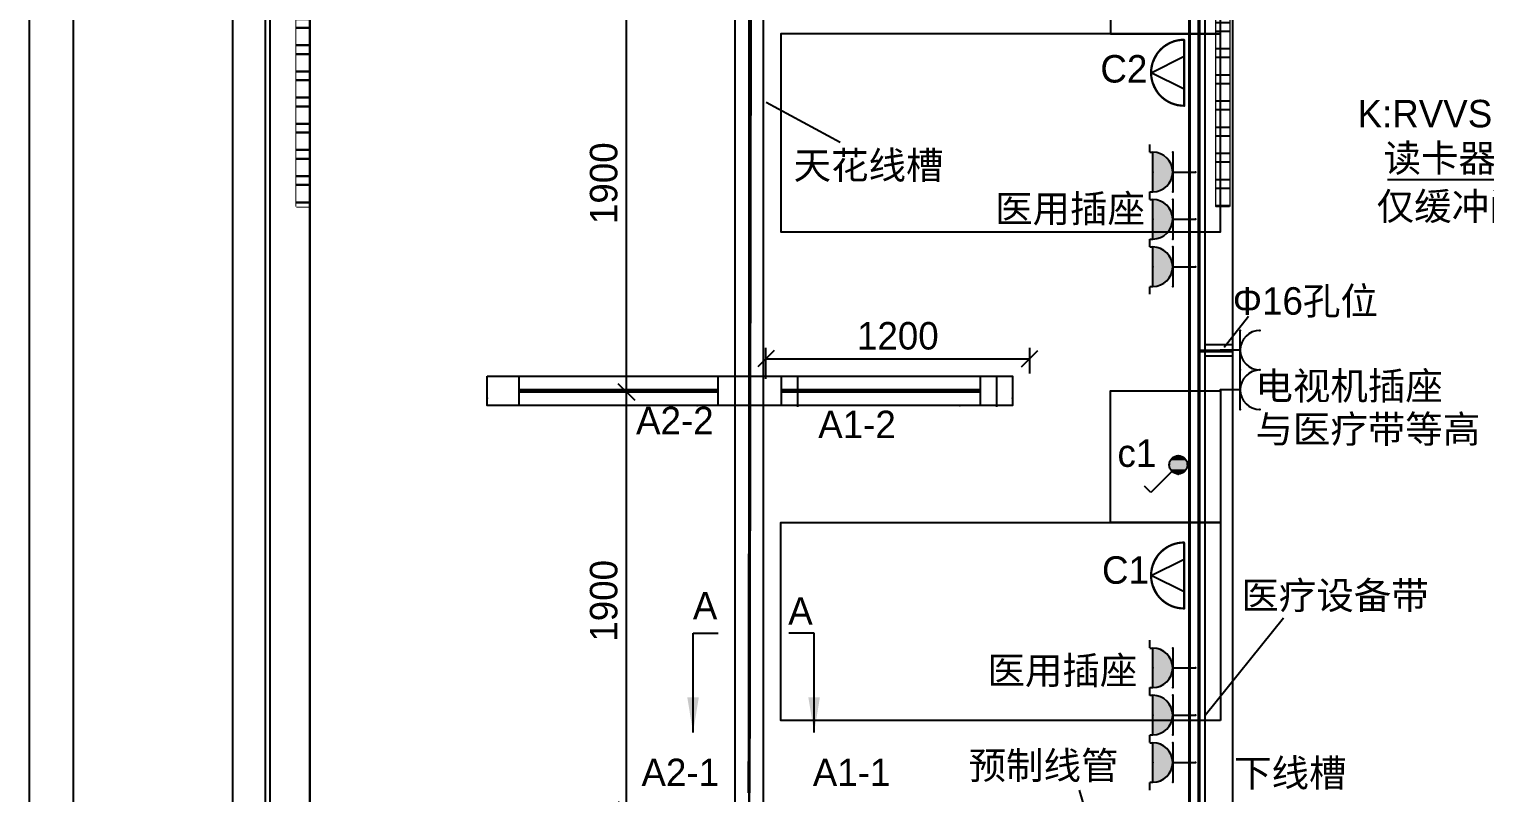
# Model space of a CAD drawing. Extents: x 149787 to 171187, y -41372 to -25335.
# Drawn here: x 149787 to 156411, y -34435 to -30960 of the extents above; entities that cross this region are included whole.
import ezdxf
from ezdxf.enums import TextEntityAlignment as Align

# ---------------------------------------------------------------- set-up
doc = ezdxf.new("R2010")
doc.units = 0
doc.header["$LTSCALE"] = 1000
for name, pattern in [('CENTER2', [28.575, 19.05, -3.175, 3.175, -3.175]), ('DOTE', [2.42, 2, -0.2, 0.02, -0.2]), ('L3', [25, 15, -10])]:
    doc.linetypes.add(name, pattern=pattern)
doc.layers.get('0').update_dxf_attribs({"linetype": 'CONTINUOUS'})
doc.layers.get('Defpoints').update_dxf_attribs({"linetype": 'CONTINUOUS'})
doc.layers.add('3', color=4, linetype='L3', lineweight=30)
for name, color, linetype in [('4', 4, 'CONTINUOUS'), ('8', 8, 'CONTINUOUS'), ('ARDIM', 1, 'CONTINUOUS'), ('EQUIP-插座', 3, 'CONTINUOUS'), ('EQUIP-照明', 3, 'CONTINUOUS'), ('TEL_TEXT', 7, 'CONTINUOUS'), ('TEL_TITLE', 7, 'CONTINUOUS'), ('WIRE-安防', 6, 'CONTINUOUS')]:
    doc.layers.add(name, color=color, linetype=linetype)
doc.layers.add('不打印', color=30, linetype='CONTINUOUS', plot=False)
doc.styles.add('_TEL_DIM', font='SIMPLEX', dxfattribs={"width": 0.8, "height": 3.5, "bigfont": 'HZTXT'})
doc.styles.get("Standard").update_dxf_attribs({"font": 'GBENOR', "bigfont": 'GBCBIG'})
doc.styles.add('方正中等线', font='方正中等线简体.TTF')
doc.styles.add('方正中等线简体', font='方正中等线简体.TTF')
doc.dimstyles.new('1-50', dxfattribs={"dimscale": 50, "dimtxt": 2.5, "dimasz": 1.5, "dimexe": 1, "dimexo": 0.02, "dimgap": 0.8, "dimtad": 1, "dimdec": 0, "dimrnd": 0.5, "dimdsep": 46, "dimtxsty": '方正中等线', "dimblk": 'OBLIQUE', "dimcen": 0, "dimclrd": 4, "dimclre": 4, "dimclrt": 4, "dimadec": 1, "dimazin": 2, "dimtfac": 1, "dimtdec": 0, "dimtix": 1, "dimtmove": 1, "dimatfit": 3, "dimfxl": 2, "dimtfill": 1, "dimtolj": 1, "dimtzin": 0, "dimlwd": -1, "dimlwe": -1, "dimarcsym": 0})
doc.dimstyles.new('1-80-10', dxfattribs={"dimscale": 80, "dimtxt": 2.5, "dimasz": 2.5, "dimexe": 0.5, "dimexo": 1, "dimgap": 0.7, "dimtad": 1, "dimdec": 1, "dimlfac": 0.1, "dimrnd": 0.05, "dimdsep": 46, "dimtxsty": '方正中等线', "dimcen": 0, "dimclrd": 4, "dimclre": 4, "dimclrt": 3, "dimadec": 1, "dimazin": 0, "dimtfac": 1, "dimtdec": 1, "dimtix": 1, "dimtmove": 1, "dimatfit": 3, "dimfxl": 1, "dimtolj": 1, "dimtzin": 0, "dimlwd": -1, "dimlwe": -1, "dimarcsym": 0})

# ---------------------------------------------------------------- blocks, each defined once
blk = doc.blocks.new('DFHFGJGJGFJ')
at = {"layer": '8', "ltscale": 500}
for p, q in [((-19, 1206.1), (-19, -10821.9)), ((1981, 1136.1), (1981, -10751.9))]:
    blk.add_line(p, q, dxfattribs=at)
for points in [[(-19, 1192.1), (-2019, 1192.1), (-2019, -10807.9), (-19, -10807.9)], [(-19, 1192.1), (1981, 1192.1), (1981, -10807.9), (-19, -10807.9)]]:
    blk.add_lwpolyline(points, close=True, dxfattribs=at)
at = {"layer": '8', "ltscale": 2}
blk.add_lwpolyline([(2166, -2863.9), (2106, -2863.9), (2106, -1863.9), (2166, -1863.9)], close=True, dxfattribs=at)
at = {"ltscale": 10}
blk.add_wipeout([(2166, -2863.9), (2106, -2863.9), (2106, -1863.9), (2166, -1863.9)], dxfattribs=at).dxf.layer = '8'
at = {"layer": '8'}
h = blk.add_hatch(dxfattribs=at)
h.set_pattern_fill('ANSI32', color=256, scale=25, angle=315)
h.set_pattern_definition([(360, (-11283241.18, 2111362.44), (6e-14, 119.0625), []), (360, (-11283201.5, 2111322.75), (6e-14, 119.0625), [])])
h.paths.add_polyline_path([(2166, -2863.9), (2106, -2863.9), (2106, -1863.9), (2166, -1863.9)])
at = {"layer": '8', "ltscale": 500}
blk.add_line((2181, -10751.9), (2181, 1136.1), dxfattribs=at)
blk = doc.blocks.new('DHGJ565151DFHFGH')
at = {"color": 0}
blk.add_line((1530.6, -12078), (1530.6, 110), dxfattribs=at)
at = {"layer": '3', "color": 0, "ltscale": 2}
blk.add_lwpolyline([(1731.6, -4040), (1671.6, -4040), (1671.6, -3040), (1731.6, -3040)], close=True, dxfattribs=at)
at = {"layer": '不打印', "color": 0, "ltscale": 500}
blk.add_line((1550.6, -40), (1550.6, -11928), dxfattribs=at)
at = {"color": 0, "ltscale": 10}
blk.add_wipeout([(1731.6, -4040), (1671.6, -4040), (1671.6, -3040), (1731.6, -3040)], dxfattribs=at).dxf.layer = '3'
at = {"layer": '3'}
h = blk.add_hatch(dxfattribs=at)
h.set_pattern_fill('ANSI32', color=0, scale=25, angle=315)
h.set_pattern_definition([(360, (-11283675.53, 2110186.36), (6e-14, 119.0625), []), (360, (-11283635.85, 2110146.67), (6e-14, 119.0625), [])])
h.paths.add_polyline_path([(1731.6, -4040), (1671.6, -4040), (1671.6, -3040), (1731.6, -3040)])
at = {"layer": '不打印', "color": 0, "ltscale": 500}
blk.add_line((1731.6, -11928), (1731.6, -40), dxfattribs=at)
blk = doc.blocks.new('1234')
at = {"layer": '8'}
blk.add_blockref('DFHFGJGJGFJ', (2089, -1184.6), dxfattribs=at)
for points in [[(4247.7, 251.5), (-281, 251.5), (-281, -12236.5), (4321.8, -12236.5)], [(4262.9, 101.5), (-111, 101.5), (-111, -12086.5), (1137.5, -12086.5)]]:
    blk.add_lwpolyline(points, dxfattribs=at)
for points in [[(4214, -3263.5), (4214, -2663.5), (3714, -2663.5), (3714, -3263.5)], [(4214, -3263.5), (2214, -3263.5), (2214, -4163.5), (4214, -4163.5)], [(4214, -4886.4), (4214, -5486.4), (3714, -5486.4), (3714, -4886.4)], [(4214, -6386.4), (2214, -6386.4), (2214, -5486.4), (4214, -5486.4)]]:
    blk.add_lwpolyline(points, close=True, dxfattribs=at)
blk.add_blockref('DHGJ565151DFHFGH', (-1661.6, -8.5), dxfattribs=at)
blk = doc.blocks.new('$equip$00002851')
for p, q in [((-0.25, 0), (0, 0.5)), ((0, 0.5), (0.25, 0)), ((-0.5, 0), (0.5, 0))]:
    blk.add_line(p, q)
at = {"const_width": 0.0333}
blk.add_lwpolyline([(-0.5, 0), (0.5, 0, 1.003184), (-0.5, 0), (0.5, 0)], format="xyb", dxfattribs=at)
blk.add_arc((0, 0), 0.5, 0, 180)
for p in [(0, 0.5), (-0.5, 0), (0, 0), (0.5, 0.002)]:
    blk.add_point(p)
at = {"color": 7, "style": '_TEL_DIM', "flags": 1}
for tag in ['A', 'REMARK']:
    blk.add_attdef(tag, text='', height=0.00002, dxfattribs=at).set_placement((0, 0), align=Align.MIDDLE_CENTER)
blk = doc.blocks.new('$equip$00001962')
for p, q in [((0.147, 0.356), (0.625, 0.833)), ((0.625, 0.833), (0.766, 0.692))]:
    blk.add_line(p, q)
blk.add_circle((0, 0.208), 0.208)
for p in [(0, 0.417), (-0.208, 0.208), (0, 0), (0.208, 0.208)]:
    blk.add_point(p)
for points in [[(-0.104, 0.389), (0.104, 0.389), (-0.18, 0.313), (0.18, 0.313)], [(0, 0.417), (0, 0.417), (-0.104, 0.389), (0.104, 0.389)], [(-0.18, 0.313), (0.18, 0.313), (-0.208, 0.208), (0.208, 0.208)], [(-0.18, 0.104), (0.18, 0.104), (-0.208, 0.208), (0.208, 0.208)], [(-0.104, 0.028), (0.104, 0.028), (-0.18, 0.104), (0.18, 0.104)], [(0, 0), (0, 0), (-0.104, 0.028), (0.104, 0.028)]]:
    blk.add_solid(points)
at = {"layer": 'TEL_TEXT', "style": '_TEL_DIM', "flags": 1}
blk.add_attdef('A', text='', height=0.00002, dxfattribs=at).set_placement((0, 0), align=Align.MIDDLE_CENTER)
blk = doc.blocks.new('DFGEREG')
for points in [[(284, 252), (284, 612, 1)], [(284, -180), (284, 180, 1)], [(284, -610), (284, -250, 1)]]:
    blk.add_hatch(color=3).paths.add_polyline_path(points)
at = {"color": 3}
for p, q in [((104, 252), (104, 612)), ((313, 612), (284, 612)), ((284, 612), (284, 252)), ((104, 432), (-104, 432)), ((104, -180), (104, 180)), ((313, 252), (284, 252)), ((313, 180), (284, 180)), ((284, 180), (284, -180)), ((104, 0), (-104, 0)), ((104, -610), (104, -250)), ((313, -180), (284, -180)), ((313, -250), (284, -250)), ((284, -250), (284, -610)), ((104, -430), (-104, -430)), ((313, -610), (284, -610))]:
    blk.add_line(p, q, dxfattribs=at)
at = {"color": 3, "const_width": 18}
for points in [[(313, 612), (313, 684)], [(313, 180), (313, 252)], [(313, 180), (313, 252)], [(313, -250), (313, -178)], [(313, -252), (313, -180)], [(313, -682), (313, -610)]]:
    blk.add_lwpolyline(points, dxfattribs=at)
at = {"color": 3}
for centre in [(284, 432), (284, 0), (284, -430)]:
    blk.add_arc(centre, 180, 90, 270, dxfattribs=at)
for p in [(104, 612), (-104, 432), (284, 432), (104, 252), (104, 180), (-104, 0), (284, 0), (104, -180), (104, -250), (-104, -430), (284, -430), (104, -610)]:
    blk.add_point(p, dxfattribs=at)
at = {"color": 3, "style": '_TEL_DIM', "flags": 1}
for p in [(-104, 432), (-104, 0), (-104, -430)]:
    blk.add_attdef('A', text='', height=0.009, rotation=270, dxfattribs=at).set_placement(p, align=Align.MIDDLE_CENTER)
blk = doc.blocks.new('_Oblique')
at = {"color": 0, "linetype": 'ByBlock', "lineweight": -2}
blk.add_line((-0.5, -0.5), (0.5, 0.5), dxfattribs=at)
blk = doc.blocks.new('*D43')
at = {"layer": '4', "color": 4}
for p, q in [((152504.3, -32610.9), (152455.3, -32610.9)), ((152505.3, -34510.9), (152505.3, -32610.9)), ((152504.3, -34510.9), (152455.3, -34510.9))]:
    blk.add_line(p, q, dxfattribs=at)
at = {"layer": 'Defpoints', "color": 0}
for p in [(152505.3, -32610.9), (152505.3, -32610.9), (152505.3, -34510.9)]:
    blk.add_point(p, dxfattribs=at)
at = {"layer": '4', "color": 4, "xscale": 75, "yscale": 75, "zscale": 75}
for p, rotation in [((152505.3, -32610.9), 90), ((152505.3, -34510.9), 270)]:
    blk.add_blockref('_Oblique', p, dxfattribs=dict(at, rotation=rotation))
at = {"layer": '4', "color": 4, "insert": (152401.8, -33560.9), "char_height": 125, "attachment_point": 5, "rotation": 90, "style": '方正中等线', "bg_fill": 3, "box_fill_scale": 1.1, "bg_fill_color": 256, "bg_fill_true_color": 13158600, "bg_fill_transparency": 0}
blk.add_mtext('\\A1;1900', dxfattribs=at)
blk = doc.blocks.new('*D44')
at = {"layer": '4', "color": 4}
for p, q in [((152428.2, -30710.9), (152555.3, -30710.9)), ((152505.3, -32610.9), (152505.3, -30710.9)), ((152504.3, -32610.9), (152455.3, -32610.9))]:
    blk.add_line(p, q, dxfattribs=at)
at = {"layer": 'Defpoints', "color": 0}
for p in [(152427.2, -30710.9), (152505.3, -30710.9), (152505.3, -32610.9)]:
    blk.add_point(p, dxfattribs=at)
at = {"layer": '4', "color": 4, "xscale": 75, "yscale": 75, "zscale": 75}
for p, rotation in [((152505.3, -30710.9), 90), ((152505.3, -32610.9), 270)]:
    blk.add_blockref('_Oblique', p, dxfattribs=dict(at, rotation=rotation))
at = {"layer": '4', "color": 4, "insert": (152401.8, -31660.9), "char_height": 125, "attachment_point": 5, "rotation": 90, "style": '方正中等线', "bg_fill": 3, "box_fill_scale": 1.1, "bg_fill_color": 256, "bg_fill_true_color": 13158600, "bg_fill_transparency": 0}
blk.add_mtext('\\A1;1900', dxfattribs=at)
blk = doc.blocks.new('*D46')
at = {"layer": '4', "color": 4}
for p, q in [((153139.7, -32551.3), (153139.7, -32409.4)), ((154339.7, -32526.6), (154339.7, -32409.4)), ((153139.7, -32459.4), (154339.7, -32459.4))]:
    blk.add_line(p, q, dxfattribs=at)
at = {"layer": 'Defpoints', "color": 0}
for p in [(154339.7, -32459.4), (153139.7, -32552.3), (154339.7, -32527.6)]:
    blk.add_point(p, dxfattribs=at)
at = {"layer": '4', "color": 4, "xscale": 75, "yscale": 75, "zscale": 75, "rotation": 180}
blk.add_blockref('_Oblique', (153139.7, -32459.4), dxfattribs=at)
at = {"layer": '4', "color": 4, "xscale": 75, "yscale": 75, "zscale": 75}
blk.add_blockref('_Oblique', (154339.7, -32459.4), dxfattribs=at)
at = {"layer": '4', "color": 4, "insert": (153739.7, -32355.9), "char_height": 125, "attachment_point": 5, "style": '方正中等线', "bg_fill": 3, "box_fill_scale": 1.1, "bg_fill_color": 256, "bg_fill_true_color": 13158600, "bg_fill_transparency": 0}
blk.add_mtext('\\A1;1200', dxfattribs=at)
blk = doc.blocks.new('$equip$00001267')
for p, q in [((0.5, 0.5), (-0.5, 0.5)), ((0, 0.5), (0, 0))]:
    blk.add_line(p, q)
blk.add_arc((0, 1), 0.5, 180, 0)
for p in [(-0.5, 1), (0.5, 1), (-0.5, 0.5), (0.5, 0.5), (0, 0)]:
    blk.add_point(p)
at = {"flags": 9}
blk.add_attdef('A', (0, 0), '', height=0.00002, dxfattribs=at)
blk = doc.blocks.new('ddd')
at = {"color": 3}
for p, q in [((1084719.6, -68926.8), (1084719.6, -68793.5)), ((1085625.1, -68926.8), (1085625.1, -68793.5)), ((1085769.8, -68926.8), (1085289.8, -68926.8))]:
    blk.add_line(p, q, dxfattribs=at)
blk.add_lwpolyline([(1084574.8, -68793.5), (1085769.8, -68793.5), (1085769.8, -68926.8), (1084574.8, -68926.8)], close=True, dxfattribs=at)
at = {"color": 3, "const_width": 20}
blk.add_lwpolyline([(1085625.1, -68860.2), (1084719.6, -68860.2)], dxfattribs=at)
at = {"layer": 'EQUIP-照明', "color": 3}
for p in [(1084574.8, -68893.5), (1085529.8, -68926.8), (1085769.8, -68893.5)]:
    blk.add_point(p, dxfattribs=at)

msp = doc.modelspace()

# ---------------------------------------------------------------- linework, layer by layer
at = {"color": 3}
msp.add_line((157247.5, -31646.2), (155967.1, -31646.2), dxfattribs=at)

# ---------------------------------------------------------------- block references
msp.add_blockref('1234', (150993.5, -27718.4))

# ---------------------------------------------------------------- texts
at = {"layer": '4', "style": '方正中等线'}
for s, p in [('电视机插座', (155366.7, -32645.5)), ('与医疗带等高', (155366.7, -32842.2))]:
    msp.add_text(s, height=125, dxfattribs=at).set_placement(p)
at = {"layer": 'ARDIM', "color": 4, "style": '方正中等线简体'}
for s, p in [('K:RVVSP-2*0.5', (155831.2, -31406.7)), ('读卡器控制线', (155949.6, -31609.1)), ('仅缓冲间外安装', (155918.4, -31828.3))]:
    msp.add_text(s, height=125, dxfattribs=at).set_placement(p)

# ---------------------------------------------------------------- next in the draw order: linework, layer by layer
at = {"color": 4}
for p, q in [((153477.8, -31476.1), (153140.2, -31293.9)), ((155138.5, -34080.6), (155494.8, -33637.8)), ((154677.4, -34793.9), (154566.8, -34421.9))]:
    msp.add_line(p, q, dxfattribs=at)
at = {"color": 4, "linetype": 'CENTER2', "ltscale": 20}
for points in [[(155068.4, -34826.7), (155138.5, -34826.7), (155138.5, -30369.6), (155068.1, -30369.6)], [(155138.4, -32395), (155261.7, -32395), (155261.7, -32448), (155138.4, -32448)]]:
    msp.add_lwpolyline(points, close=True, dxfattribs=at)
at = {"color": 1, "const_width": 15}
for points in [[(155110.3, -34826.7), (155110.3, -30394.7)], [(153062.9, -34435.9), (153069, -30635.9)], [(155110.3, -32423.7), (155263.5, -32423.7)]]:
    msp.add_lwpolyline(points, dxfattribs=at)
at = {"layer": 'TEL_TITLE', "color": 4}
msp.add_lwpolyline([(149987, -41172), (170987, -41172), (170987, -26322), (149987, -26322)], close=True, dxfattribs=at)
at = {"layer": 'WIRE-安防'}
msp.add_line((155224.6, -32406.9), (155334.7, -32266.1), dxfattribs=at)
at = {"layer": '不打印'}
msp.add_lwpolyline([(149787, -41372), (171187, -41372), (171187, -26122), (149787, -26122)], close=True, dxfattribs=at)

# ---------------------------------------------------------------- next in the draw order: block references
at = {"color": 1, "xscale": 0.5, "yscale": 0.5, "zscale": 0.5, "rotation": 180}
msp.add_blockref('DFGEREG', (155042.2, -31825), dxfattribs=at)
at = {"xscale": 0.5, "yscale": 0.5, "zscale": 0.5, "rotation": 180}
msp.add_blockref('DFGEREG', (155042.2, -34080.6), dxfattribs=at)
at = {"layer": 'EQUIP-插座', "color": 6, "xscale": 180, "yscale": 180, "zscale": 166.6666666666667, "rotation": 270}
for p in [(155207.5, -32420.6), (155207.5, -32600.6)]:
    msp.add_blockref('$equip$00001267', p, dxfattribs=at)
at = {"layer": 'EQUIP-照明'}
for name, p, xscale, yscale, zscale, rotation in [('$equip$00002851', (155042.2, -31158.4), 300, 300, 300, 90), ('$equip$00001962', (155015.9, -32900.7), 200, 200, 200, 180), ('$equip$00002851', (155042.2, -33445.6), 300, 300, 300, 90)]:
    msp.add_blockref(name, p, dxfattribs=dict(at, xscale=xscale, yscale=yscale, zscale=zscale, rotation=rotation))

# ---------------------------------------------------------------- next in the draw order: texts
at = {"layer": '4', "style": '方正中等线'}
for s, p in [('C2', (154661.3, -31202.9)), ('天花线槽', (153265.3, -31641.8)), ('医用插座', (154182.3, -31838.9)), ('Φ16孔位', (155263.5, -32259)), ('A1-2', (153377.4, -32820.8)), ('c1', (154739.1, -32951.5)), ('C1', (154668.6, -33483.3)), ('医疗设备带', (155302.7, -33598.7)), ('A', (152806.9, -33645.5)), ('A', (153240.9, -33669.5)), ('医用插座', (154147.5, -33939.9)), ('预制线管', (154061.5, -34372.4)), ('A1-1', (153352.6, -34404)), ('下线槽', (155269.5, -34406.4))]:
    msp.add_text(s, height=125, dxfattribs=at).set_placement(p)

# ---------------------------------------------------------------- next in the draw order: leaders
for points in [[(152807.9, -34159.7), (152807.9, -33707.3), (152922.5, -33707.3)], [(153358.8, -34159.7), (153358.8, -33707.3), (153244.2, -33707.3)]]:
    msp.add_leader(points, dimstyle='1-80-10', override={"dimasz": 2, "dimtad": 0})

# ---------------------------------------------------------------- next in the draw order: dimensions: what is measured, and where the dimension line sits
at = {"layer": '4'}
dim = msp.add_linear_dim(base=(154339.7, -32459.4), p1=(153139.7, -32552.3), p2=(154339.7, -32527.6), dimstyle='1-50', dxfattribs=at)
dim.commit()
dim.dimension.update_dxf_attribs({"geometry": '*D46', "text_midpoint": (153739.7, -32355.9)})
dim = msp.add_linear_dim(base=(152505.3, -32610.9), p1=(152505.3, -34510.9), p2=(152505.3, -32610.9), angle=90, dimstyle='1-50', dxfattribs=at)
dim.commit()
dim.dimension.update_dxf_attribs({"geometry": '*D43', "text_midpoint": (152401.8, -33560.9)})

# ---------------------------------------------------------------- next in the draw order: linework, layer by layer
for p, q in [((153283.2, -32544.3), (153283.2, -32677.6)), ((154188.7, -32544.3), (154188.7, -32677.6))]:
    msp.add_line(p, q)
at = {"color": 4, "linetype": 'DOTE', "ltscale": 100}
msp.add_lwpolyline([(152998.6, -39710.9), (153128.3, -39710.9), (153128.3, -27710.9), (152998.6, -27710.9)], close=True, dxfattribs=at)

# ---------------------------------------------------------------- next in the draw order: block references
at = {"layer": '4'}
msp.add_blockref('ddd', (-931508.6, 36254.8), dxfattribs=at)

# ---------------------------------------------------------------- next in the draw order: texts
at = {"layer": '4', "style": '方正中等线'}
msp.add_text('A2-1', height=125, dxfattribs=at).set_placement((152573.2, -34404))

# ---------------------------------------------------------------- next in the draw order: dimensions: what is measured, and where the dimension line sits
at = {"layer": '4'}
dim = msp.add_linear_dim(base=(152505.3, -30710.9), p1=(152505.3, -32610.9), p2=(152427.2, -30710.9), angle=90, dimstyle='1-50', dxfattribs=at)
dim.commit()
dim.dimension.update_dxf_attribs({"geometry": '*D44', "text_midpoint": (152401.8, -31660.9)})

# ---------------------------------------------------------------- next in the draw order: block references
msp.add_blockref('ddd', (-932703.6, 36254.8), dxfattribs=at)

# ---------------------------------------------------------------- next in the draw order: texts
at = {"layer": '4', "style": '方正中等线'}
msp.add_text('A2-2', height=125, dxfattribs=at).set_placement((152548.6, -32802.8))

doc.saveas('drawing.dxf')
